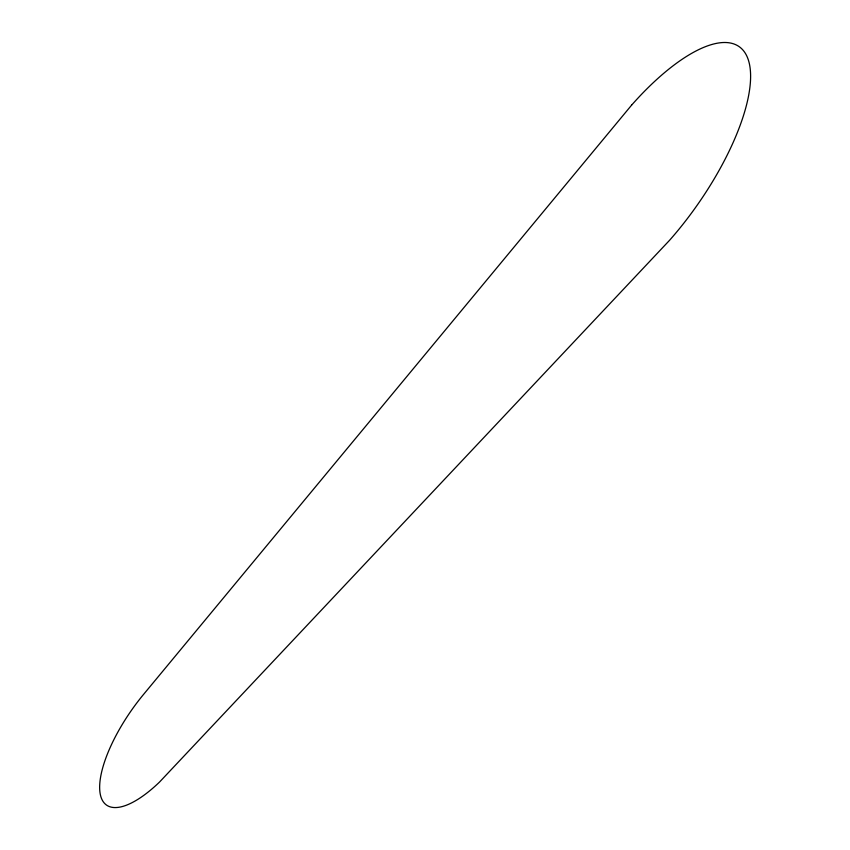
<?xml version="1.0" encoding="UTF-8"?>
<svg xmlns="http://www.w3.org/2000/svg" width="850" height="850" viewBox="0 0 850 850"><rect width="100%" height="100%" fill="white"/><g stroke="black" fill="none" stroke-linecap="round" stroke-linejoin="round"><path stroke-width="1.27" d="M631.593 105.145L144.277 693.547A92.448 34.074 -54.9 0 0 100.151 793.581A92.448 34.074 -54.9 0 0 159.513 782.074L669.577 240.284A154.073 56.78 -54.9 0 0 748.776 61.37A154.073 56.78 -54.9 0 0 631.593 105.145"/></g></svg>
